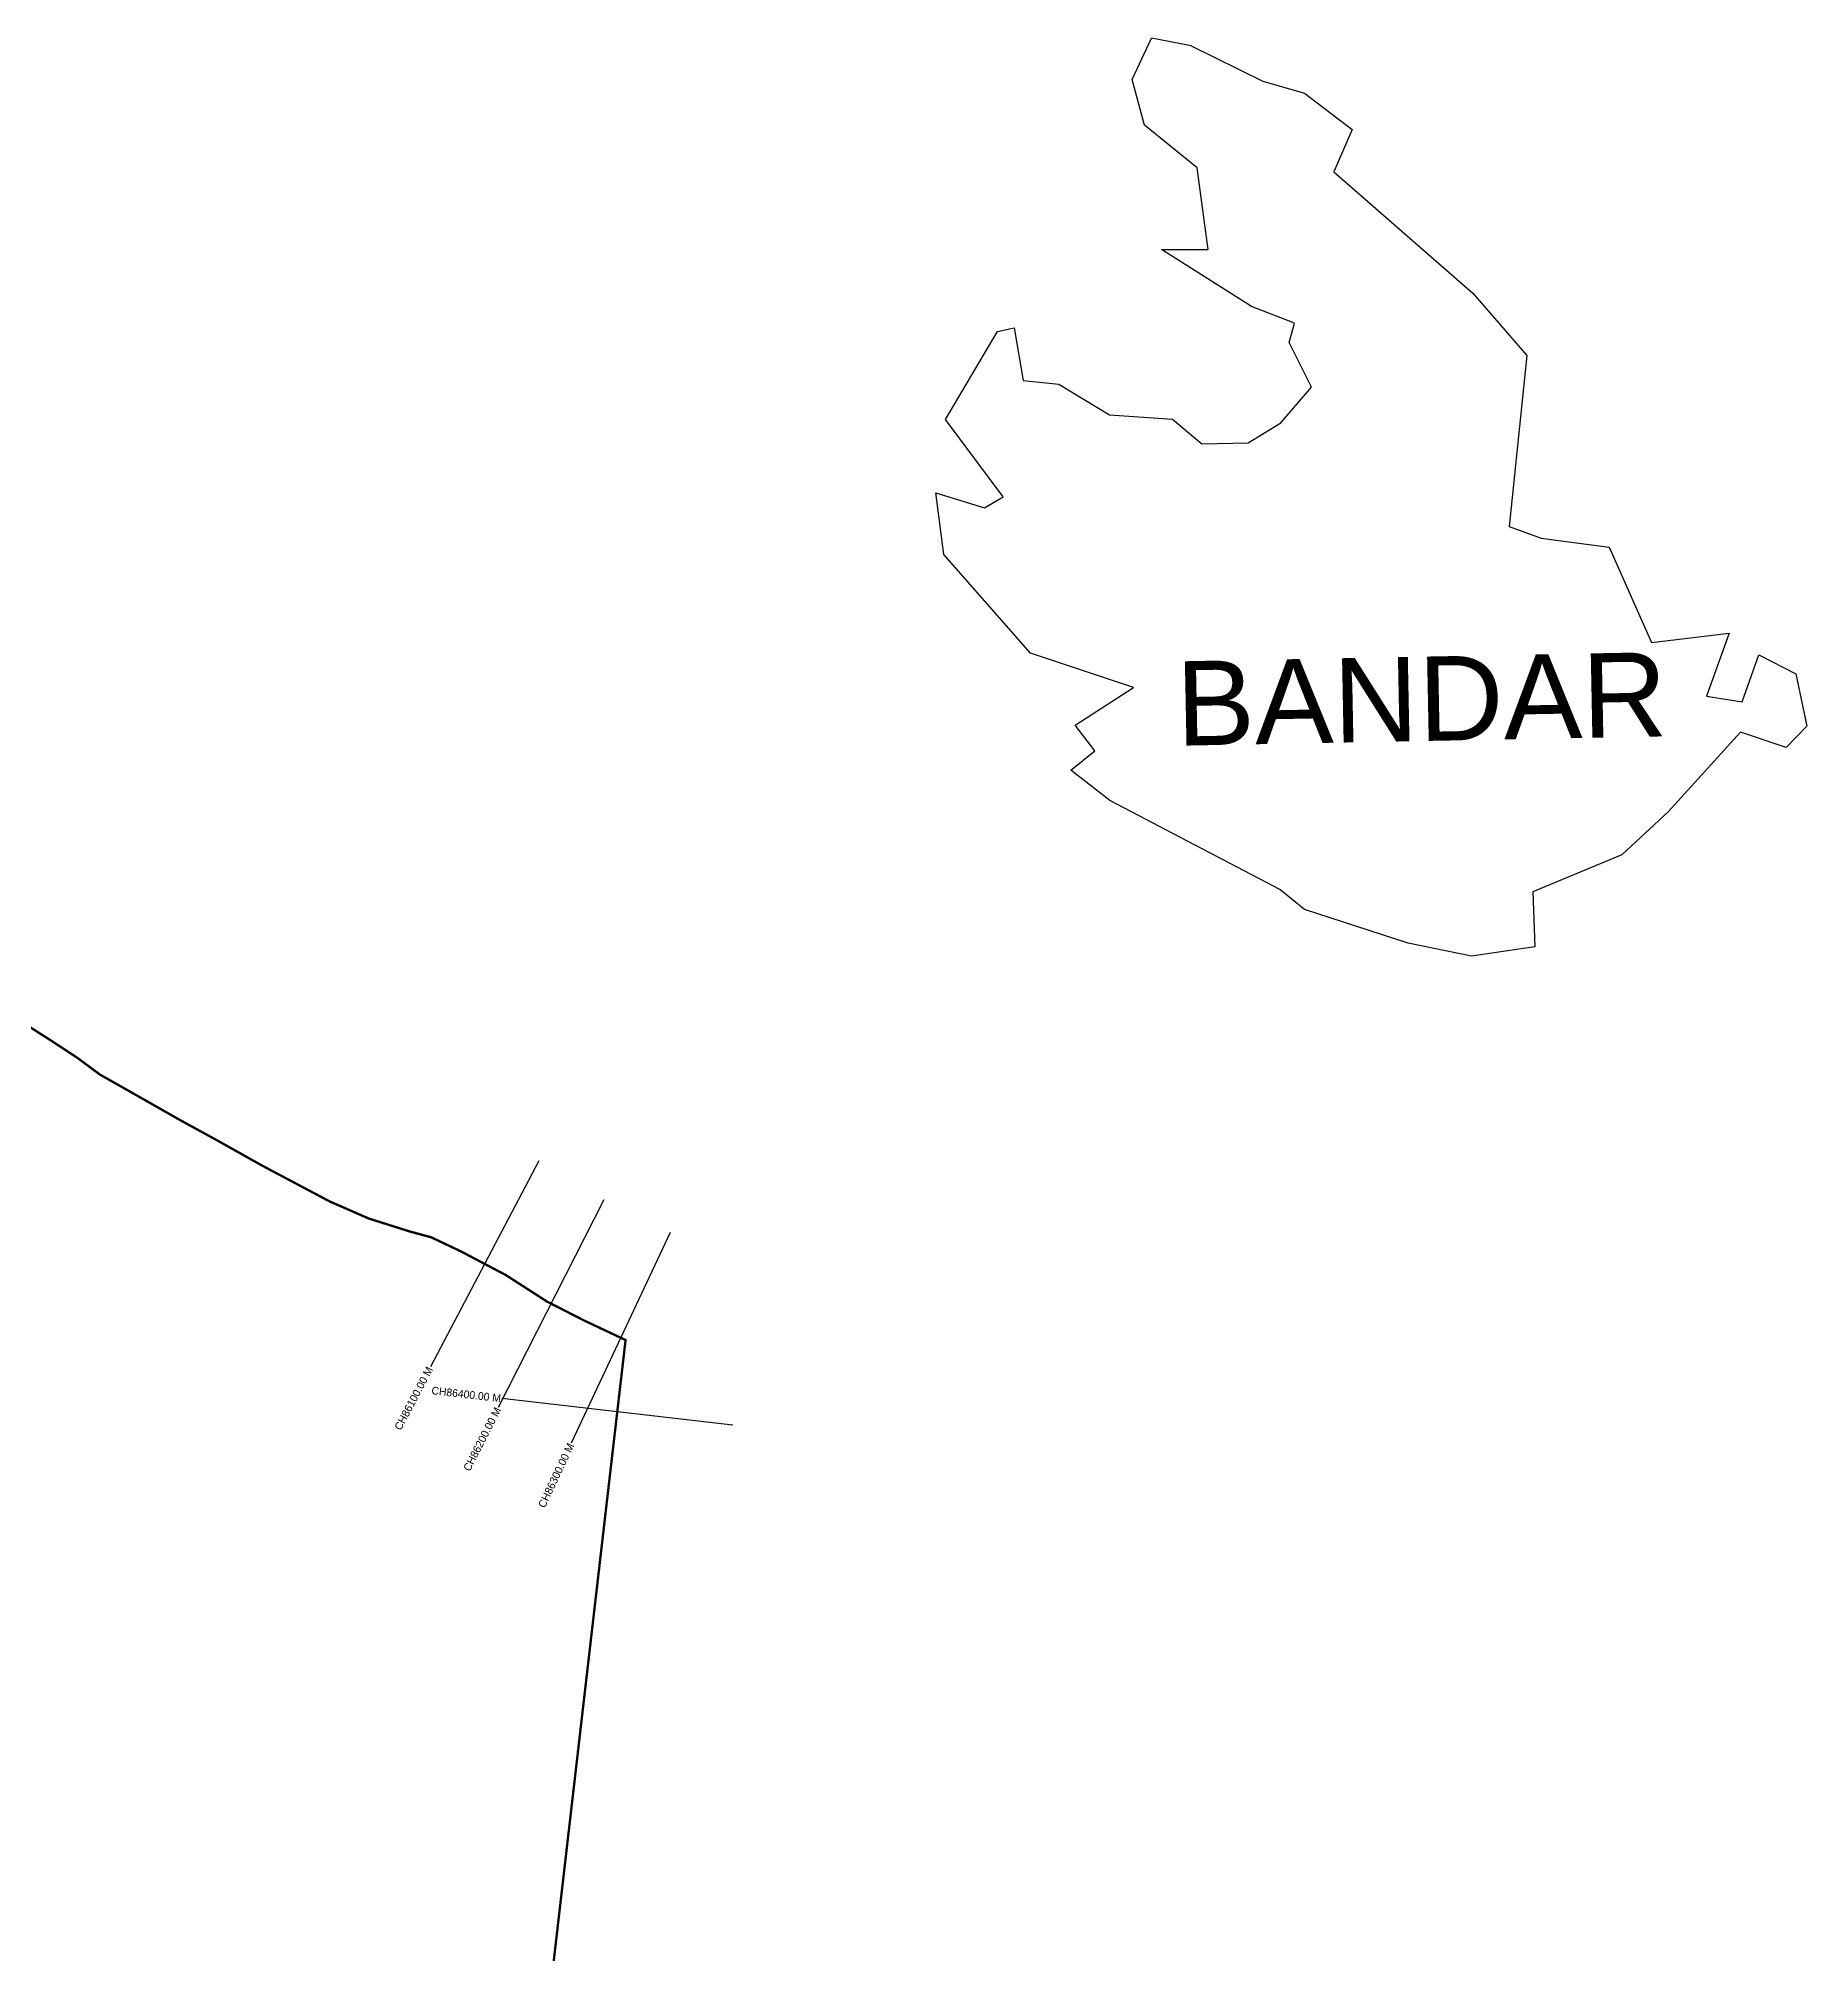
# Model space of a CAD drawing. Header units: metres. Extents: x 262043 to 266603, y 2154153 to 2160788.
# Drawn here: x 264323 to 266603, y 2157470 to 2159939 of the extents above; entities that cross this region are included whole.
import ezdxf
from ezdxf.enums import TextEntityAlignment as Align

# ---------------------------------------------------------------- set-up
doc = ezdxf.new("R2010")
doc.units = ezdxf.units.M
doc.header["$MEASUREMENT"] = 0
for name, color, linetype in [('CS', 134, 'Continuous'), ('CSMark', 6, 'Continuous'), ('NATURALLY PROTECTED', 3, 'Continuous'), ('village', 3, 'Continuous'), ('VILLAGE NAME', 250, 'Continuous')]:
    doc.layers.add(name, color=color, linetype=linetype)

msp = doc.modelspace()

# ---------------------------------------------------------------- linework, layer by layer
at = {"color": 6}
msp.add_lwpolyline([(265809.2, 2159929.6), (265758.2, 2159939.4)], dxfattribs=at)
at = {"layer": 'CS'}
for p, q in [((264968.4, 2158492.3), (264828.5, 2158226.9)), ((265052.2, 2158442), (264916.1, 2158174.6)), ((265137.8, 2158400.1), (265010.2, 2158128.6)), ((265218.5, 2158151.7), (264920.5, 2158186.2))]:
    msp.add_line(p, q, dxfattribs=at)
at = {"layer": 'NATURALLY PROTECTED', "const_width": 3, "flags": 128}
msp.add_lwpolyline([(264275.1, 2158688.6), (264340.3, 2158647), (264373.3, 2158625.3), (264402.6, 2158603.6), (264438.7, 2158583.2), (264506.4, 2158544.7), (264554.3, 2158518.5), (264612.6, 2158485.8), (264699, 2158440), (264749.4, 2158418), (264801.7, 2158401.5), (264829.6, 2158393.9), (264868, 2158375.7), (264925.7, 2158345.3), (264979, 2158311), (265028.1, 2158286), (265080.2, 2158261.5), (265042.5, 2157935.9), (264791.2, 2155763)], dxfattribs=at)
at = {"layer": 'village', "color": 6}
for points in [[(266602.9, 2159052.7, 0), (266576.4, 2159025.1, 0), (266517.6, 2159044.9, 0), (266424.4, 2158942.4, 0), (266364.4, 2158886.8, 0), (266249.8, 2158839.4, 0), (266252.3, 2158768.2, 0), (266170.6, 2158756.4, 0), (266089.3, 2158772.9, 0), (265955.3, 2158816.3, 0), (265923.5, 2158842.2, 0), (265704.5, 2158956.8, 0), (265654.4, 2158996.1, 0), (265685.3, 2159021.1, 0), (265659.9, 2159054, 0), (265735.1, 2159102.4, 0), (265602.2, 2159146.8, 0), (265490.4, 2159274.2, 0), (265480.2, 2159353.6, 0), (265543.1, 2159334.2, 0), (265567, 2159348.5, 0), (265492.7, 2159448.2, 0), (265559.5, 2159561.3, 0), (265581.3, 2159566.1, 0), (265592.7, 2159498.3, 0), (265638.6, 2159493.6, 0), (265703.9, 2159454, 0), (265785.2, 2159448.6, 0), (265823, 2159416.5, 0), (265882.8, 2159418.1, 0), (265925.1, 2159443.9, 0), (265964.3, 2159489.9, 0), (265935.9, 2159547.3, 0), (265942.4, 2159572.4, 0), (265887, 2159593.8, 0), (265771.2, 2159667.1, 0), (265831.2, 2159667, 0), (265817.3, 2159772.3, 0), (265749.4, 2159827.5, 0), (265733.2, 2159886.4, 0), (265758.2, 2159939.4, 0)], [(265809.2, 2159929.6, 0), (265901.7, 2159884.2, 0), (265955.4, 2159868.7, 0), (266016.9, 2159822, 0), (265993.1, 2159767.4, 0), (266172.5, 2159611, 0), (266242.1, 2159530.6, 0), (266219.2, 2159310.3, 0), (266260.4, 2159295, 0), (266348.2, 2159283.6, 0), (266402.9, 2159160.7, 0), (266502.9, 2159172.4, 0), (266473.9, 2159091.6, 0), (266519.6, 2159084.1, 0), (266541.4, 2159144.5, 0), (266589, 2159120.2, 0), (266602.9, 2159052.7, 0)]]:
    msp.add_polyline3d(points, dxfattribs=at)

# ---------------------------------------------------------------- texts
at = {"layer": 'CSMark'}
for s, rotation, p in [('CH86100.00 M', 62.1969, (264828, 2158226.1)), ('CH86400.00 M', 353.4027, (264919.5, 2158186.3)), ('CH86200.00 M', 63.0229, (264915.7, 2158173.8)), ('CH86300.00 M', 64.8213, (265009.8, 2158127.7))]:
    msp.add_text(s, height=10, rotation=rotation, dxfattribs=at).set_placement(p, align=Align.MIDDLE_RIGHT)
at = {"layer": 'VILLAGE NAME', "insert": (265788.8, 2159136.2), "char_height": 108.748, "attachment_point": 1, "rotation": 1.1028}
msp.add_mtext_dynamic_manual_height_columns('{\\fArial|b0|i0|c0|p34;BANDAR}', width=726.929, gutter_width=543.7, heights=[0], dxfattribs=at)

doc.saveas('drawing.dxf')
